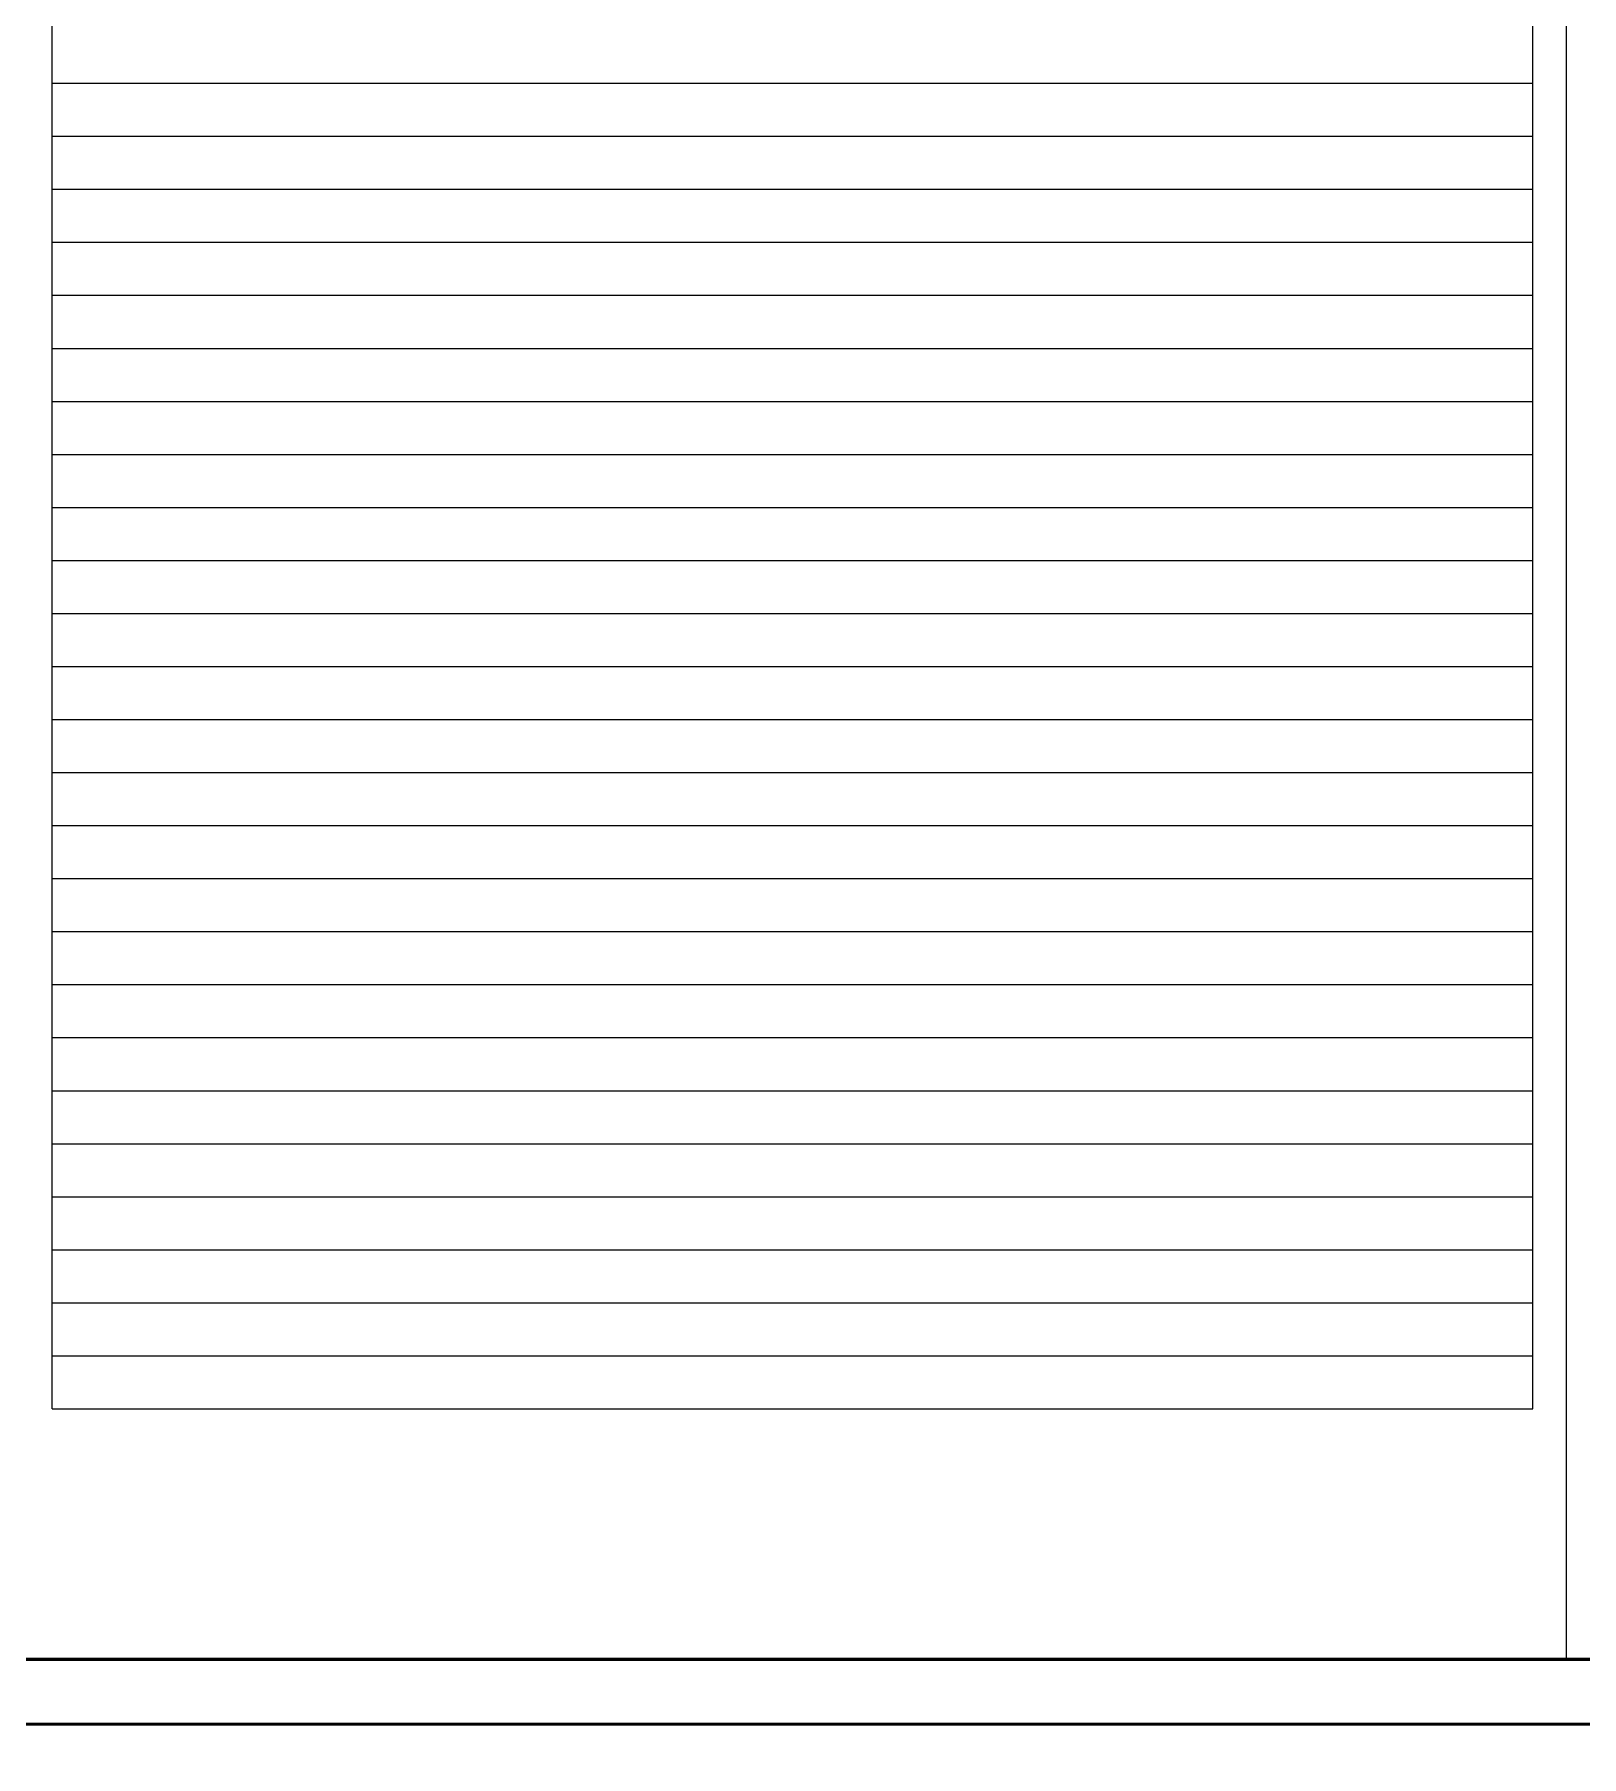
# Model space of a CAD drawing. Extents: x -976302 to -776254, y 5665 to 231437.
# Drawn here: x -833164 to -806907, y 70482 to 99714 of the extents above; entities that cross this region are included whole.
import ezdxf
from ezdxf.enums import TextEntityAlignment as Align

# ---------------------------------------------------------------- set-up
doc = ezdxf.new("R2010")
doc.units = 0
doc.header["$LTSCALE"] = 1000
doc.header["$MEASUREMENT"] = 0
doc.layers.add('0-cxFrame', color=155, linetype='Continuous')
doc.layers.add('暖通', color=7, linetype='Continuous')
doc.layers.add('0-cxText', color=131, linetype='Continuous', lineweight=25)
doc.styles.add('cx_tuming', font='simhei.ttf')
doc.styles.add('cx_tuqian1', font='')
doc.styles.add('黑体', font='simhei.ttf', dxfattribs={"height": 12})
doc.styles.get('cx_tuqian1').set_extended_font_data('SimSun')

# ---------------------------------------------------------------- blocks, each defined once
blk = doc.blocks.new('TK22.A1 L(Dragon)')
at = {"layer": '0-cxFrame', "color": 7, "const_width": 0.5}
blk.add_lwpolyline([(0, 0), (-841, 0), (-841, 594), (0, 594)], close=True, dxfattribs=at)
at = {"layer": '0-cxFrame', "const_width": 0.5}
blk.add_lwpolyline([(-80, 10), (-821, 10), (-821, 584), (-80, 584)], close=True, dxfattribs=at)
at = {"style": '黑体', "flags": 4}
blk.add_attdef('图幅', text='', height=3.3, dxfattribs=at).set_placement((-40, 3), align=Align.RIGHT)
at = {"layer": '0-cxText', "flags": 4}
for tag, height, style, p in [('建设单位', 3.5, 'cx_tuming', (-45, 240)), ('项目名称', 3.5, 'cx_tuming', (-45, 210)), ('子项名称', 3.5, 'cx_tuming', (-45, 180)), ('工程编号', 3.3, 'cx_tuqian1', (-35, 165)), ('图名1', 3.5, 'cx_tuming', (-45, 87)), ('图名2', 3.5, 'cx_tuming', (-45, 79)), ('图名3', 3.5, 'cx_tuming', (-45, 71)), ('出图日期', 3.3, 'cx_tuqian1', (-39, 60)), ('专业', 3.3, 'cx_tuqian1', (-55, 52)), ('图号', 3.3, 'cx_tuqian1', (-55, 44)), ('版次', 3.3, 'cx_tuqian1', (-20, 44))]:
    blk.add_attdef(tag, text='', height=height, dxfattribs=dict(at, style=style)).set_placement(p, align=Align.MIDDLE)
at = {"layer": 'Defpoints', "color": 6, "flags": 4}
for tag, height, style, p in [('tufu', 3.3, '黑体', (-12, 12)), ('dwfname', 4, 'cx_tuqian1', (-80, 3))]:
    blk.add_attdef(tag, text='', height=height, dxfattribs=dict(at, style=style)).set_placement(p, align=Align.RIGHT)

msp = doc.modelspace()

# ---------------------------------------------------------------- linework, layer by layer
at = {"layer": '暖通', "color": 7}
for p, q in [((-807167.1, 135272.5), (-807167.1, 72132.5)), ((-832864.9, 76385.3), (-832864.9, 130385.3)), ((-807733.1, 76385.3), (-807733.1, 130385.3)), ((-832864.9, 98885.3), (-807733.1, 98885.3)), ((-832864.9, 98885.3), (-807733.1, 98885.3)), ((-832864.9, 97985.3), (-807733.1, 97985.3)), ((-832864.9, 97085.3), (-807733.1, 97085.3)), ((-832864.9, 97085.3), (-807733.1, 97085.3)), ((-832864.9, 96185.3), (-807733.1, 96185.3)), ((-832864.9, 95285.3), (-807733.1, 95285.3)), ((-832864.9, 94385.3), (-807733.1, 94385.3)), ((-832864.9, 93485.3), (-807733.1, 93485.3)), ((-832864.9, 93485.3), (-807733.1, 93485.3)), ((-832864.9, 92585.3), (-807733.1, 92585.3)), ((-832864.9, 92585.3), (-807733.1, 92585.3)), ((-832864.9, 91685.3), (-807733.1, 91685.3)), ((-832864.9, 90785.3), (-807733.1, 90785.3)), ((-832864.9, 90785.3), (-807733.1, 90785.3)), ((-832864.9, 89885.3), (-807733.1, 89885.3)), ((-832864.9, 89885.3), (-807733.1, 89885.3)), ((-832864.9, 88985.3), (-807733.1, 88985.3)), ((-832864.9, 88085.3), (-807733.1, 88085.3)), ((-832864.9, 88085.3), (-807733.1, 88085.3)), ((-832864.9, 87185.3), (-807733.1, 87185.3)), ((-832864.9, 87185.3), (-807733.1, 87185.3)), ((-832864.9, 86285.3), (-807733.1, 86285.3)), ((-832864.9, 85385.3), (-807733.1, 85385.3)), ((-832864.9, 84485.3), (-807733.1, 84485.3)), ((-832864.9, 83585.3), (-807733.1, 83585.3)), ((-832864.9, 82685.3), (-807733.1, 82685.3)), ((-832864.9, 81785.3), (-807733.1, 81785.3)), ((-832864.9, 80885.3), (-807733.1, 80885.3)), ((-832864.9, 79985.3), (-807733.1, 79985.3)), ((-832864.9, 79085.3), (-807733.1, 79085.3)), ((-832864.9, 78185.3), (-807733.1, 78185.3)), ((-832864.9, 77285.3), (-807733.1, 77285.3)), ((-832864.9, 76385.3), (-807733.1, 76385.3)), ((-832864.9, 76385.3), (-807733.1, 76385.3))]:
    msp.add_line(p, q, dxfattribs=at)

# ---------------------------------------------------------------- block references
at = {"layer": '0-cxFrame', "xscale": 110, "yscale": 110, "zscale": 110}
for p in [(-776281.3, 71032.5), (-776281.3, 5692.5)]:
    msp.add_blockref('TK22.A1 L(Dragon)', p, dxfattribs=at)

doc.saveas('drawing.dxf')
